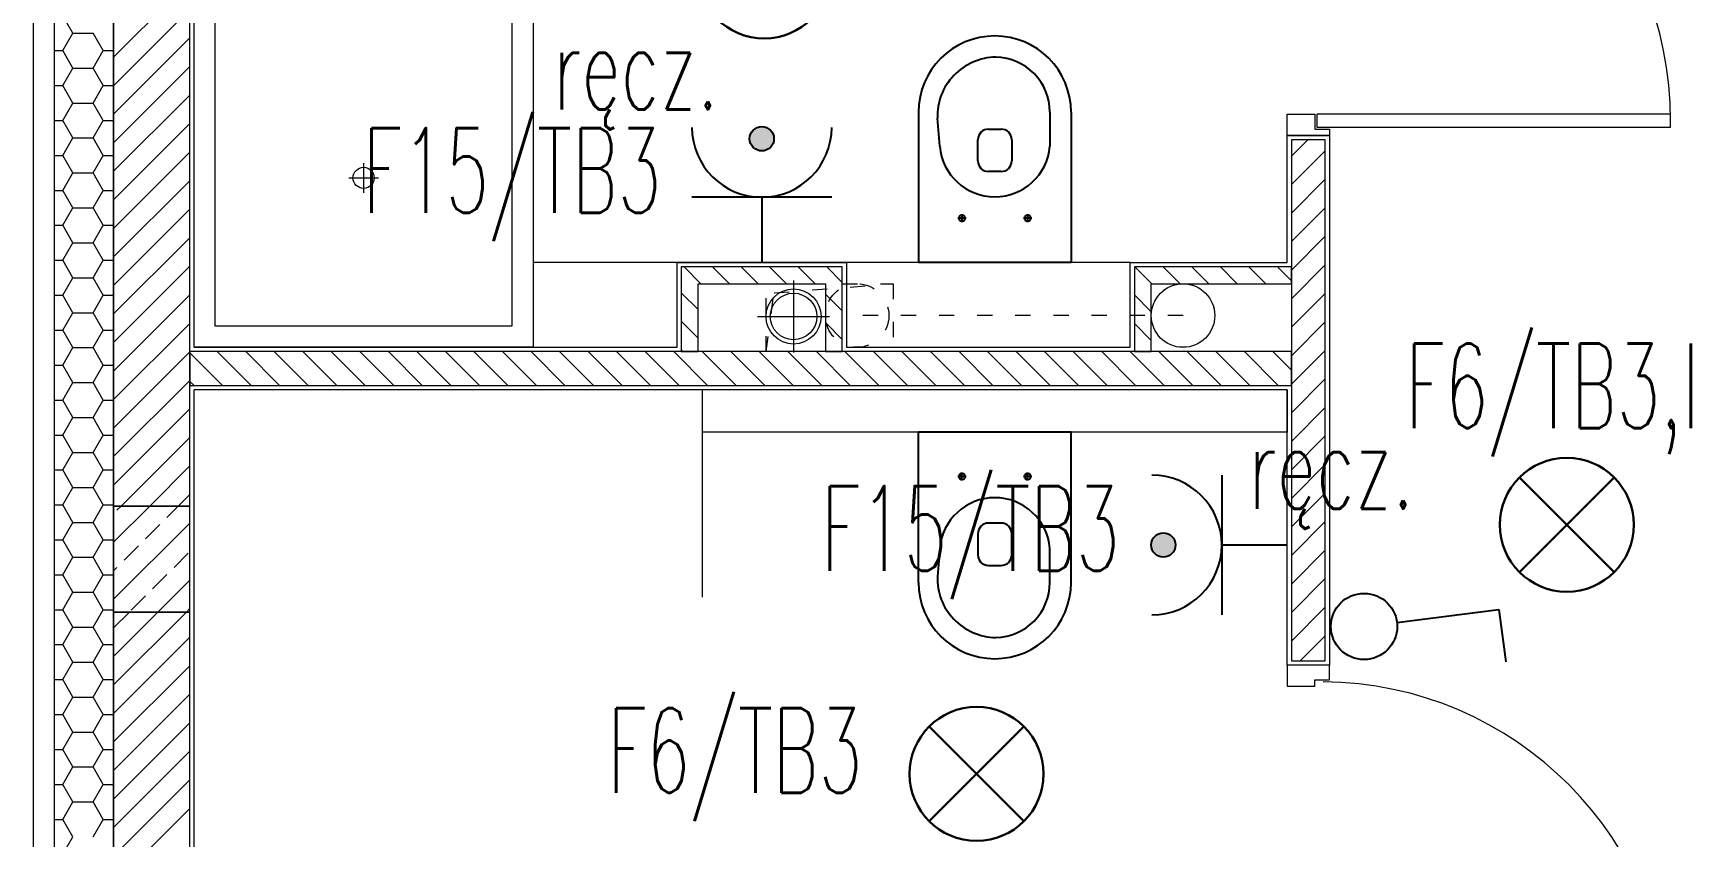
# Model space of a CAD drawing. Header units: millimetres. Extents: x 1780 to 154263, y -7240 to 17216.
# Drawn here: x 75131.7 to 75523, y 3725.7 to 3915.4 of the extents above; entities that cross this region are included whole.
import ezdxf

# ---------------------------------------------------------------- set-up
doc = ezdxf.new("R2010")
doc.units = ezdxf.units.MM
doc.linetypes.add('ACAD_ISO03W100', pattern=[30, 12, -18])
for name, color, linetype, lineweight in [('2d_SX_aranżacja drukowana', 200, 'Continuous', 5), ('2d_SX_gruba przekroje', 90, 'Continuous', 20), ('2d_SX_instalacje szkic - kanalizacja sanitarna', 44, 'Continuous', 5), ('2d_SX_instalacje szkic - wentylacja wywiew', 14, 'Continuous', 5), ('2d_SX_przebicia', 96, 'Continuous', 13), ('2d_SX_stolarka drzwiowa', 211, 'Continuous', 5), ('2d_SX_stolarka okznaczenia', 251, 'Continuous', 5), ('2d_SX_szraf', 251, 'Continuous', 0), ('2d_SX_warstwy', 181, 'Continuous', 9), ('2d_SX_widok', 10, 'Continuous', 9)]:
    doc.layers.add(name, color=color, linetype=linetype, lineweight=lineweight)
doc.layers.add('2d_SX_rewizja 18 września', color=210, linetype='Continuous')
doc.layers.add('60 instalacje elektryka', color=10, linetype='Continuous')
doc.styles.add('OPIS', font='simplex.shx', dxfattribs={"width": 0.7, "height": 4})

# ---------------------------------------------------------------- blocks, each defined once
blk = doc.blocks.new('PDKLD A2')
at = {"layer": '2d_SX_szraf'}
h = blk.add_hatch(dxfattribs=at)
h.set_pattern_fill('ANSI31', color=8, scale=1.5, style=0)
h.set_pattern_definition([(45, (67367.7755, -18560.881), (-3.367596, 3.367596), [])])
h.paths.add_polyline_path([(80661, -12422.24), (80669, -12422.24), (80669, -12299.24), (80661, -12299.24)])
h = blk.add_hatch(dxfattribs=at)
h.set_pattern_fill('ANSI31', color=8, scale=1.5, angle=90, style=0)
h.set_pattern_definition([(135, (86662.648, -25650.462), (-3.367596, -3.367596), [])])
h.paths.add_polyline_path([(80661, -12357.24), (80661, -12349.24), (80401, -12349.24), (80401, -12357.24)])
at = {"color": 8, "ltscale": 5}
for p, q in [((80573, -12292.74), (80573, -12328.24)), ((80578, -12300.74), (80577.44, -12294.16)), ((80604, -12292.74), (80604, -12300.74)), ((80609, -12292.74), (80609, -12328.24)), ((80589.5, -12296.74), (80592.5, -12296.74)), ((80587, -12304.24), (80587, -12299.24)), ((80595, -12299.24), (80595, -12304.24)), ((80592.5, -12306.74), (80589.5, -12306.74)), ((80584.2, -12317.74), (80582.3, -12317.74)), ((80583.25, -12316.79), (80583.25, -12318.69)), ((80599.7, -12317.74), (80597.8, -12317.74)), ((80598.75, -12316.79), (80598.75, -12318.69)), ((80573, -12403.74), (80573, -12368.24)), ((80609, -12403.74), (80609, -12368.24)), ((80584.2, -12378.74), (80582.3, -12378.74)), ((80583.25, -12379.69), (80583.25, -12377.79)), ((80599.7, -12378.74), (80597.8, -12378.74)), ((80598.75, -12379.69), (80598.75, -12377.79)), ((80592.5, -12389.74), (80589.5, -12389.74)), ((80578, -12395.74), (80577.44, -12402.31)), ((80587, -12392.24), (80587, -12397.24)), ((80595, -12397.24), (80595, -12392.24)), ((80604, -12403.74), (80604, -12395.74)), ((80589.5, -12399.74), (80592.5, -12399.74))]:
    blk.add_line(p, q, dxfattribs=at)
for points in [[(80609, -12328.24), (80573, -12328.24)], [(80609, -12368.24), (80573, -12368.24)]]:
    blk.add_lwpolyline(points, dxfattribs=at)
for centre in [(80583.25, -12317.74), (80598.75, -12317.74), (80583.25, -12378.74), (80598.75, -12378.74)]:
    blk.add_circle(centre, 0.75, dxfattribs=at)
for centre, radius, start, end in [((80591, -12292.74), 18, 90, 180), ((80591, -12292.74), 18, 0, 90), ((80591.43, -12293.74), 14, 90.8976, 181.7357), ((80591, -12292.74), 13, 0, 89.0685), ((80589.5, -12299.24), 2.5, 90, 180), ((80592.5, -12299.24), 2.5, 0, 90), ((80591, -12299.69), 13.04, 184.5812, 355.4188), ((80589.5, -12304.24), 2.5, 180, 270), ((80592.5, -12304.24), 2.5, 270, 0), ((80591, -12396.78), 13.04, 4.5812, 175.4188), ((80589.5, -12392.24), 2.5, 90, 180), ((80592.5, -12392.24), 2.5, 0, 90), ((80589.5, -12397.24), 2.5, 180, 270), ((80592.5, -12397.24), 2.5, 270, 0), ((80591, -12403.74), 18, 180, 270), ((80591.43, -12402.74), 14, 178.2643, 269.1024), ((80591, -12403.74), 18, 270, 0), ((80591, -12403.74), 13, 270.9315, 0)]:
    blk.add_arc(centre, radius, start, end, dxfattribs=at)
at = {"layer": '2d_SX_aranżacja drukowana', "color": 8, "ltscale": 5}
for p, q in [((80622.93, -12328.24), (80482, -12328.24)), ((80522, -12407.24), (80522, -12358.24)), ((80660, -12358.24), (80660, -12368.24)), ((80660, -12368.24), (80522, -12368.24))]:
    blk.add_line(p, q, dxfattribs=at)
at = {"layer": '2d_SX_aranżacja drukowana', "color": 8}
for points in [[(80482, -12348.24), (80402, -12348.24), (80402, -12188.24), (80482, -12188.24)], [(80477, -12343.24), (80407, -12343.24), (80407, -12193.24), (80477, -12193.24)]]:
    blk.add_lwpolyline(points, close=True, dxfattribs=at)
for points in [[(80442, -12304.74), (80442, -12311.74)], [(80438.5, -12308.24), (80445.5, -12308.24)]]:
    blk.add_lwpolyline(points, dxfattribs=at)
blk.add_circle((80442, -12308.24), 2.5, dxfattribs=at)
at = {"layer": '2d_SX_gruba przekroje', "color": 8}
for p, q in [((80364, -11612.24), (80364, -12711.24)), ((80402, -12348.24), (80402, -12158.24)), ((80660, -12328.24), (80660, -12298.24)), ((80660, -12298.24), (80670, -12298.24)), ((80670, -12298.24), (80670, -12348.24)), ((80516, -12348.24), (80516, -12328.24)), ((80516, -12328.24), (80556, -12328.24)), ((80556, -12328.24), (80556, -12348.24)), ((80622.93, -12348.24), (80622.93, -12328.24)), ((80622.93, -12328.24), (80648.93, -12328.24)), ((80648.93, -12328.24), (80648.93, -12328.24)), ((80648.93, -12328.24), (80660, -12328.24)), ((80402, -12348.24), (80516, -12348.24)), ((80556, -12348.24), (80622.93, -12348.24)), ((80670, -12348.24), (80670, -12358.24)), ((80660, -12358.24), (80402, -12358.24)), ((80402, -12467.24), (80402, -12358.24)), ((80660, -12423.24), (80660, -12358.24)), ((80670, -12358.24), (80670, -12423.24)), ((80670, -12423.24), (80660, -12423.24))]:
    blk.add_line(p, q, dxfattribs=at)
at = {"layer": '2d_SX_instalacje szkic - kanalizacja sanitarna', "color": 8}
for points in [[(80543.5, -12332.46), (80543.5, -12349.46)], [(80535, -12340.96), (80552, -12340.96)]]:
    blk.add_lwpolyline(points, dxfattribs=at)
blk.add_circle((80543.5, -12340.96), 5.5, dxfattribs=at)
at = {"layer": '2d_SX_instalacje szkic - wentylacja wywiew', "color": 8, "linetype": 'ACAD_ISO03W100', "ltscale": 0.3}
blk.add_line((80635.43, -12340.74), (80558.5, -12340.74), dxfattribs=at)
for centre in [(80558.5, -12340.74), (80635.43, -12340.74)]:
    blk.add_circle(centre, 7.5, dxfattribs=at)
at = {"layer": '2d_SX_instalacje szkic - wentylacja wywiew', "color": 8}
blk.add_circle((80635.43, -12340.74), 7.5, dxfattribs=at)
blk.add_circle((80635.43, -12340.74), 7.5, dxfattribs=at)
at = {"layer": '2d_SX_przebicia', "color": 8, "linetype": 'ACAD_ISO03W100', "ltscale": 0.3}
for p, q in [((80537, -12333.24), (80567, -12333.24)), ((80537, -12349.24), (80537, -12333.24)), ((80538.88, -12335.39), (80567, -12333.24)), ((80567, -12333.24), (80567, -12349.24)), ((80537, -12349.24), (80538.88, -12335.39)), ((80567, -12349.24), (80537, -12349.24))]:
    blk.add_line(p, q, dxfattribs=at)
at = {"layer": '2d_SX_przebicia', "color": 8}
for centre, radius in [((80635.43, -12340.74), 7.5), ((80543.5, -12340.96), 6.5)]:
    blk.add_circle(centre, radius, dxfattribs=at)
at = {"layer": '2d_SX_stolarka drzwiowa', "color": 8}
for points in [[(80666.5, -12293.24), (80666.5, -12296.74), (80670, -12296.74), (80670, -12298.24), (80660, -12298.24), (80660, -12293.24), (80666.5, -12293.24)], [(80670, -12426.74), (80670, -12423.24), (80660, -12423.24), (80660, -12428.24), (80666.5, -12428.24), (80666.5, -12426.74), (80670, -12426.74)]]:
    blk.add_lwpolyline(points, dxfattribs=at)
blk.add_lwpolyline([(80667, -12296.24), (80750.5, -12296.24), (80750.5, -12293.24), (80667, -12293.24)], close=True, dxfattribs=at)
at = {"layer": '2d_SX_stolarka okznaczenia', "color": 8}
for centre in [(80668.07, -12294.66), (80668.07, -12509.66)]:
    blk.add_arc(centre, 82.43, 359.9492, 89.7025, dxfattribs=at)
at = {"layer": '2d_SX_szraf', "color": 8, "linetype": 'Continuous'}
for p, q in [((80383, -12279.75), (80401, -12261.75)), ((80373.38, -12274.07), (80370.99, -12269.95)), ((80383, -12286.49), (80401, -12268.49)), ((80370.99, -12278.2), (80373.38, -12274.07)), ((80373.38, -12274.07), (80378.14, -12274.07)), ((80380.52, -12278.2), (80378.14, -12274.07)), ((80369, -12278.2), (80370.99, -12278.2)), ((80373.38, -12282.32), (80370.99, -12278.2)), ((80378.14, -12282.32), (80380.52, -12278.2)), ((80380.52, -12278.2), (80383, -12278.2)), ((80383, -12293.22), (80401, -12275.22)), ((80370.99, -12286.45), (80373.38, -12282.32)), ((80373.38, -12282.32), (80378.14, -12282.32)), ((80380.52, -12286.45), (80378.14, -12282.32)), ((80383, -12299.96), (80401, -12281.96)), ((80369, -12286.45), (80370.99, -12286.45)), ((80373.38, -12290.57), (80370.99, -12286.45)), ((80378.14, -12290.57), (80380.52, -12286.45)), ((80380.52, -12286.45), (80383, -12286.45)), ((80383, -12306.69), (80401, -12288.69)), ((80370.99, -12294.7), (80373.38, -12290.57)), ((80373.38, -12290.57), (80378.14, -12290.57)), ((80380.52, -12294.7), (80378.14, -12290.57)), ((80369, -12294.7), (80370.99, -12294.7)), ((80373.38, -12298.82), (80370.99, -12294.7)), ((80378.14, -12298.82), (80380.52, -12294.7)), ((80380.52, -12294.7), (80383, -12294.7)), ((80383, -12313.43), (80401, -12295.43)), ((80370.99, -12302.95), (80373.38, -12298.82)), ((80373.38, -12298.82), (80378.14, -12298.82)), ((80380.52, -12302.95), (80378.14, -12298.82)), ((80369, -12302.95), (80370.99, -12302.95)), ((80373.38, -12307.07), (80370.99, -12302.95)), ((80378.14, -12307.07), (80380.52, -12302.95)), ((80380.52, -12302.95), (80383, -12302.95)), ((80383, -12320.16), (80401, -12302.16)), ((80370.99, -12311.19), (80373.38, -12307.07)), ((80373.38, -12307.07), (80378.14, -12307.07)), ((80380.52, -12311.19), (80378.14, -12307.07)), ((80383, -12326.9), (80401, -12308.9)), ((80369, -12311.19), (80370.99, -12311.19)), ((80373.38, -12315.32), (80370.99, -12311.19)), ((80378.14, -12315.32), (80380.52, -12311.19)), ((80380.52, -12311.19), (80383, -12311.19)), ((80370.99, -12319.44), (80373.38, -12315.32)), ((80373.38, -12315.32), (80378.14, -12315.32)), ((80380.52, -12319.44), (80378.14, -12315.32)), ((80383, -12333.63), (80401, -12315.63)), ((80369, -12319.44), (80370.99, -12319.44)), ((80373.38, -12323.57), (80370.99, -12319.44)), ((80378.14, -12323.57), (80380.52, -12319.44)), ((80380.52, -12319.44), (80383, -12319.44)), ((80370.99, -12327.69), (80373.38, -12323.57)), ((80373.38, -12323.57), (80378.14, -12323.57)), ((80380.52, -12327.69), (80378.14, -12323.57)), ((80383, -12340.37), (80401, -12322.37)), ((80369, -12327.69), (80370.99, -12327.69)), ((80373.38, -12331.82), (80370.99, -12327.69)), ((80378.14, -12331.82), (80380.52, -12327.69)), ((80380.52, -12327.69), (80383, -12327.69)), ((80383, -12347.11), (80401, -12329.11)), ((80517.64, -12329.24), (80521.64, -12333.24)), ((80524.37, -12329.24), (80528.37, -12333.24)), ((80531.11, -12329.24), (80535.11, -12333.24)), ((80537.84, -12329.24), (80541.84, -12333.24)), ((80544.58, -12329.24), (80548.58, -12333.24)), ((80551.31, -12329.24), (80555, -12332.93)), ((80624.03, -12329.24), (80628.03, -12333.24)), ((80630.77, -12329.24), (80634.77, -12333.24)), ((80637.5, -12329.24), (80641.5, -12333.24)), ((80644.24, -12329.24), (80648.24, -12333.24)), ((80650.97, -12329.24), (80654.97, -12333.24)), ((80657.71, -12329.24), (80661, -12332.53)), ((80370.99, -12335.94), (80373.38, -12331.82)), ((80373.38, -12331.82), (80378.14, -12331.82)), ((80380.52, -12335.94), (80378.14, -12331.82)), ((80369, -12335.94), (80370.99, -12335.94)), ((80373.38, -12340.07), (80370.99, -12335.94)), ((80378.14, -12340.07), (80380.52, -12335.94)), ((80380.52, -12335.94), (80383, -12335.94)), ((80383, -12353.84), (80401, -12335.84)), ((80517, -12335.34), (80521, -12339.34)), ((80551, -12335.66), (80555, -12339.66)), ((80623.93, -12335.87), (80627.93, -12339.87)), ((80370.99, -12344.19), (80373.38, -12340.07)), ((80373.38, -12340.07), (80378.14, -12340.07)), ((80380.52, -12344.19), (80378.14, -12340.07)), ((80369, -12344.19), (80370.99, -12344.19)), ((80373.38, -12348.31), (80370.99, -12344.19)), ((80378.14, -12348.31), (80380.52, -12344.19)), ((80380.52, -12344.19), (80383, -12344.19)), ((80383, -12360.58), (80401, -12342.58)), ((80517, -12342.07), (80521, -12346.07)), ((80551, -12342.4), (80555, -12346.4)), ((80623.93, -12342.6), (80627.93, -12346.6)), ((80370.99, -12352.44), (80373.38, -12348.31)), ((80373.38, -12348.31), (80378.14, -12348.31)), ((80380.52, -12352.44), (80378.14, -12348.31)), ((80517, -12348.81), (80517.43, -12349.24)), ((80369, -12352.44), (80370.99, -12352.44)), ((80373.38, -12356.56), (80370.99, -12352.44)), ((80378.14, -12356.56), (80380.52, -12352.44)), ((80380.52, -12352.44), (80383, -12352.44)), ((80383, -12367.31), (80401, -12349.31)), ((80551, -12349.13), (80551.11, -12349.24)), ((80370.99, -12360.69), (80373.38, -12356.56)), ((80373.38, -12356.56), (80378.14, -12356.56)), ((80380.52, -12360.69), (80378.14, -12356.56)), ((80383, -12374.05), (80401, -12356.05)), ((80369, -12360.69), (80370.99, -12360.69)), ((80373.38, -12364.81), (80370.99, -12360.69)), ((80378.14, -12364.81), (80380.52, -12360.69)), ((80380.52, -12360.69), (80383, -12360.69)), ((80383, -12380.78), (80401, -12362.78)), ((80370.99, -12368.94), (80373.38, -12364.81)), ((80373.38, -12364.81), (80378.14, -12364.81)), ((80380.52, -12368.94), (80378.14, -12364.81)), ((80369, -12368.94), (80370.99, -12368.94)), ((80373.38, -12373.06), (80370.99, -12368.94)), ((80378.14, -12373.06), (80380.52, -12368.94)), ((80380.52, -12368.94), (80383, -12368.94)), ((80384.78, -12385.74), (80401, -12369.52)), ((80370.99, -12377.19), (80373.38, -12373.06)), ((80373.38, -12373.06), (80378.14, -12373.06)), ((80380.52, -12377.19), (80378.14, -12373.06)), ((80391.52, -12385.74), (80401, -12376.25)), ((80369, -12377.19), (80370.99, -12377.19)), ((80373.38, -12381.31), (80370.99, -12377.19)), ((80378.14, -12381.31), (80380.52, -12377.19)), ((80380.52, -12377.19), (80383, -12377.19)), ((80370.99, -12385.43), (80373.38, -12381.31)), ((80373.38, -12381.31), (80378.14, -12381.31)), ((80380.52, -12385.43), (80378.14, -12381.31)), ((80398.25, -12385.74), (80401, -12382.99)), ((80369, -12385.43), (80370.99, -12385.43)), ((80373.38, -12389.56), (80370.99, -12385.43)), ((80378.14, -12389.56), (80380.52, -12385.43)), ((80380.52, -12385.43), (80383, -12385.43)), ((80383, -12394.25), (80391.52, -12385.74)), ((80383.79, -12386.72), (80384.78, -12385.74)), ((80395.58, -12388.41), (80398.25, -12385.74)), ((80370.99, -12393.68), (80373.38, -12389.56)), ((80373.38, -12389.56), (80378.14, -12389.56)), ((80380.52, -12393.68), (80378.14, -12389.56)), ((80383, -12407.72), (80401, -12389.72)), ((80390.53, -12393.46), (80393.9, -12390.09)), ((80369, -12393.68), (80370.99, -12393.68)), ((80373.38, -12397.81), (80370.99, -12393.68)), ((80378.14, -12397.81), (80380.52, -12393.68)), ((80380.52, -12393.68), (80383, -12393.68)), ((80385.48, -12398.51), (80388.85, -12395.14)), ((80370.99, -12401.93), (80373.38, -12397.81)), ((80373.38, -12397.81), (80378.14, -12397.81)), ((80380.52, -12401.93), (80378.14, -12397.81)), ((80397.27, -12400.19), (80400.63, -12396.83)), ((80369, -12401.93), (80370.99, -12401.93)), ((80373.38, -12406.06), (80370.99, -12401.93)), ((80378.14, -12406.06), (80380.52, -12401.93)), ((80380.52, -12401.93), (80383, -12401.93)), ((80383, -12400.99), (80383.79, -12400.19)), ((80392.21, -12405.25), (80395.58, -12401.88)), ((80393.46, -12410.74), (80401, -12403.19)), ((80370.99, -12410.18), (80373.38, -12406.06)), ((80373.38, -12406.06), (80378.14, -12406.06)), ((80380.52, -12410.18), (80378.14, -12406.06)), ((80387.16, -12410.3), (80390.53, -12406.93)), ((80369, -12410.18), (80370.99, -12410.18)), ((80373.38, -12414.31), (80370.99, -12410.18)), ((80378.14, -12414.31), (80380.52, -12410.18)), ((80380.52, -12410.18), (80383, -12410.18)), ((80383, -12414.46), (80386.72, -12410.74)), ((80383, -12421.19), (80393.46, -12410.74)), ((80383, -12427.93), (80400.19, -12410.74)), ((80400.19, -12410.74), (80401, -12409.93)), ((80370.99, -12418.43), (80373.38, -12414.31)), ((80373.38, -12414.31), (80378.14, -12414.31)), ((80380.52, -12418.43), (80378.14, -12414.31)), ((80369, -12418.43), (80370.99, -12418.43)), ((80373.38, -12422.55), (80370.99, -12418.43)), ((80378.14, -12422.55), (80380.52, -12418.43)), ((80380.52, -12418.43), (80383, -12418.43)), ((80383, -12434.66), (80401, -12416.66)), ((80370.99, -12426.68), (80373.38, -12422.55)), ((80373.38, -12422.55), (80378.14, -12422.55)), ((80380.52, -12426.68), (80378.14, -12422.55)), ((80383, -12441.4), (80401, -12423.4)), ((80369, -12426.68), (80370.99, -12426.68)), ((80373.38, -12430.8), (80370.99, -12426.68)), ((80378.14, -12430.8), (80380.52, -12426.68)), ((80380.52, -12426.68), (80383, -12426.68)), ((80370.99, -12434.93), (80373.38, -12430.8)), ((80373.38, -12430.8), (80378.14, -12430.8)), ((80380.52, -12434.93), (80378.14, -12430.8)), ((80383, -12448.13), (80401, -12430.13)), ((80369, -12434.93), (80370.99, -12434.93)), ((80373.38, -12439.05), (80370.99, -12434.93)), ((80378.14, -12439.05), (80380.52, -12434.93)), ((80380.52, -12434.93), (80383, -12434.93)), ((80370.99, -12443.18), (80373.38, -12439.05)), ((80373.38, -12439.05), (80378.14, -12439.05)), ((80380.52, -12443.18), (80378.14, -12439.05)), ((80383, -12454.87), (80401, -12436.87)), ((80369, -12443.18), (80370.99, -12443.18)), ((80373.38, -12447.3), (80370.99, -12443.18)), ((80378.14, -12447.3), (80380.52, -12443.18)), ((80380.52, -12443.18), (80383, -12443.18)), ((80383, -12461.6), (80401, -12443.6)), ((80370.99, -12451.43), (80373.38, -12447.3)), ((80373.38, -12447.3), (80378.14, -12447.3)), ((80380.52, -12451.43), (80378.14, -12447.3)), ((80383, -12468.34), (80401, -12450.34)), ((80369, -12451.43), (80370.99, -12451.43)), ((80373.38, -12455.55), (80370.99, -12451.43)), ((80378.14, -12455.55), (80380.52, -12451.43)), ((80380.52, -12451.43), (80383, -12451.43)), ((80370.99, -12459.67), (80373.38, -12455.55)), ((80373.38, -12455.55), (80378.14, -12455.55)), ((80380.52, -12459.67), (80378.14, -12455.55)), ((80383, -12475.07), (80401, -12457.07)), ((80369, -12459.67), (80370.99, -12459.67)), ((80373.38, -12463.8), (80370.99, -12459.67)), ((80378.14, -12463.8), (80380.52, -12459.67)), ((80380.52, -12459.67), (80383, -12459.67)), ((80370.99, -12467.92), (80373.38, -12463.8))]:
    blk.add_line(p, q, dxfattribs=at)
at = {"layer": '2d_SX_warstwy', "color": 8}
for p, q in [((80369, -11617.24), (80369, -12706.24)), ((80383, -12692.24), (80383, -11631.24)), ((80383, -11964.24), (80383, -12385.74)), ((80401, -12385.74), (80401, -11964.24)), ((80521, -12329.24), (80517, -12329.24)), ((80517, -12329.24), (80517, -12349.24)), ((80555, -12329.24), (80521, -12329.24)), ((80555, -12349.24), (80555, -12329.24)), ((80627.93, -12329.24), (80623.93, -12329.24)), ((80623.93, -12329.24), (80623.93, -12349.24)), ((80661, -12329.24), (80627.93, -12329.24)), ((80661, -12333.24), (80661, -12329.24)), ((80521, -12349.24), (80521, -12333.24)), ((80521, -12333.24), (80521, -12333.24)), ((80521, -12333.24), (80551, -12333.24)), ((80551, -12333.24), (80551, -12349.24)), ((80627.93, -12349.24), (80627.93, -12333.24)), ((80627.93, -12333.24), (80627.93, -12333.24)), ((80627.93, -12333.24), (80643.93, -12333.24)), ((80643.93, -12333.24), (80643.93, -12333.24)), ((80643.93, -12333.24), (80661, -12333.24)), ((80517, -12349.24), (80521, -12349.24)), ((80551, -12349.24), (80555, -12349.24)), ((80623.93, -12349.24), (80627.93, -12349.24)), ((80401, -12385.74), (80383, -12385.74)), ((80383, -12385.74), (80383, -12410.74)), ((80383, -12385.74), (80401, -12385.74)), ((80401, -12410.74), (80401, -12385.74)), ((80383, -12410.74), (80401, -12410.74)), ((80401, -12410.74), (80383, -12410.74)), ((80383, -12410.74), (80383, -12692.24)), ((80401, -12674.24), (80401, -12410.74))]:
    blk.add_line(p, q, dxfattribs=at)
for points in [[(80661, -12422.24), (80669, -12422.24), (80669, -12299.24), (80661, -12299.24)], [(80661, -12357.24), (80661, -12349.24), (80401, -12349.24), (80401, -12357.24)]]:
    blk.add_lwpolyline(points, close=True, dxfattribs=at)
at = {"layer": '2d_SX_widok', "color": 8, "ltscale": 0.5}
blk.add_line((80364, -11314.24), (80364, -12711.24), dxfattribs=at)
blk = doc.blocks.new('lampa1')
at = {"layer": '60 instalacje elektryka', "lineweight": 30}
for p, q in [((2045.42, 2946.75), (2067.75, 2924.42)), ((2067.75, 2946.75), (2045.42, 2924.42))]:
    blk.add_line(p, q, dxfattribs=at)
blk.add_circle((2056.58, 2935.58), 15.79, dxfattribs=at)
blk = doc.blocks.new('jednobiegunowy')
at = {"layer": '60 instalacje elektryka'}
for p, q in [((2190.56, 2793.4), (2200.02, 2802.78)), ((2200.02, 2802.78), (2204.88, 2797.97))]:
    blk.add_line(p, q, dxfattribs=at)
blk.add_circle((2187.5, 2790.37), 4.3, dxfattribs=at)
blk = doc.blocks.new('gniazdo IP44')
at = {"layer": '60 instalacje elektryka'}
h = blk.add_hatch(color=256, dxfattribs=at)
h.dxf.hatch_style = 1
edge = h.paths.add_edge_path()
edge.add_arc((1758.87, 20893.39), 2.87, 0, 360)
at = {"layer": '60 instalacje elektryka', "lineweight": 25}
for p, q in [((1775.37, 20879.59), (1742.37, 20879.59)), ((1758.87, 20879.59), (1758.87, 20864.16))]:
    blk.add_line(p, q, dxfattribs=at)
at = {"layer": '60 instalacje elektryka'}
blk.add_circle((1758.87, 20893.39), 2.87, dxfattribs=at)
at = {"layer": '60 instalacje elektryka', "lineweight": 25}
blk.add_arc((1758.87, 20896.09), 16.5, 180, 0, dxfattribs=at)

msp = doc.modelspace()

# ---------------------------------------------------------------- block references
at = {"layer": '2d_SX_rewizja 18 września'}
msp.add_blockref('PDKLD A2', (-5232.32, 16189.48), dxfattribs=at)
at = {"layer": '60 instalacje elektryka'}
for name, p, xscale, yscale, zscale, rotation in [('lampa1', (78243.06, 5988.82), -1.0011, 1.0011, 1.0011, 89.99999999999977), ('lampa1', (78432.5, 5858.19), -1.0011, 1.0011, 1.0011, 89.9999999999998), ('jednobiegunowy', (69199.32, 2181.44), 1.818212235840003, 1.818212235840003, 1.818212235840003, 322.4090720509038), ('lampa1', (78293.18, 5799.38), -1.0011, 1.0011, 1.0011, 89.99999999999977)]:
    msp.add_blockref(name, p, dxfattribs=dict(at, xscale=xscale, yscale=yscale, zscale=zscale, rotation=rotation))
msp.add_blockref('gniazdo IP44', (73544.81, -17002.92), dxfattribs=at)
at = {"layer": '60 instalacje elektryka', "rotation": 89.99999999999999}
msp.add_blockref('gniazdo IP44', (96291.84, 2035.71), dxfattribs=at)

# ---------------------------------------------------------------- texts
at = {"layer": '60 instalacje elektryka', "lineweight": 15, "char_height": 20, "style": 'OPIS'}
for s, insert, width, attachment_point in [('{\\W0.599998;ręcz.}', (75254.4, 3917.39), 43.4286, 1), ('\\pxql;{\\W0.6;F15/TB3}', (75231.68, 3892.99), 22.1829, 3), ('\\pxql;{\\W0.6;F6/TB3,l}', (75477.78, 3842.14), 22.1829, 3), ('{\\W0.599998;ręcz.}', (75418.52, 3823.14), 43.4286, 1), ('\\pxql;{\\W0.6;F15/TB3}', (75317.68, 3808.48), 77.1429, 1), ('\\pxql;{\\W0.6;F6/TB3}', (75289.39, 3756.07), 22.1829, 3)]:
    msp.add_mtext(s, dxfattribs=dict(at, insert=insert, width=width, attachment_point=attachment_point))

doc.saveas('drawing.dxf')
